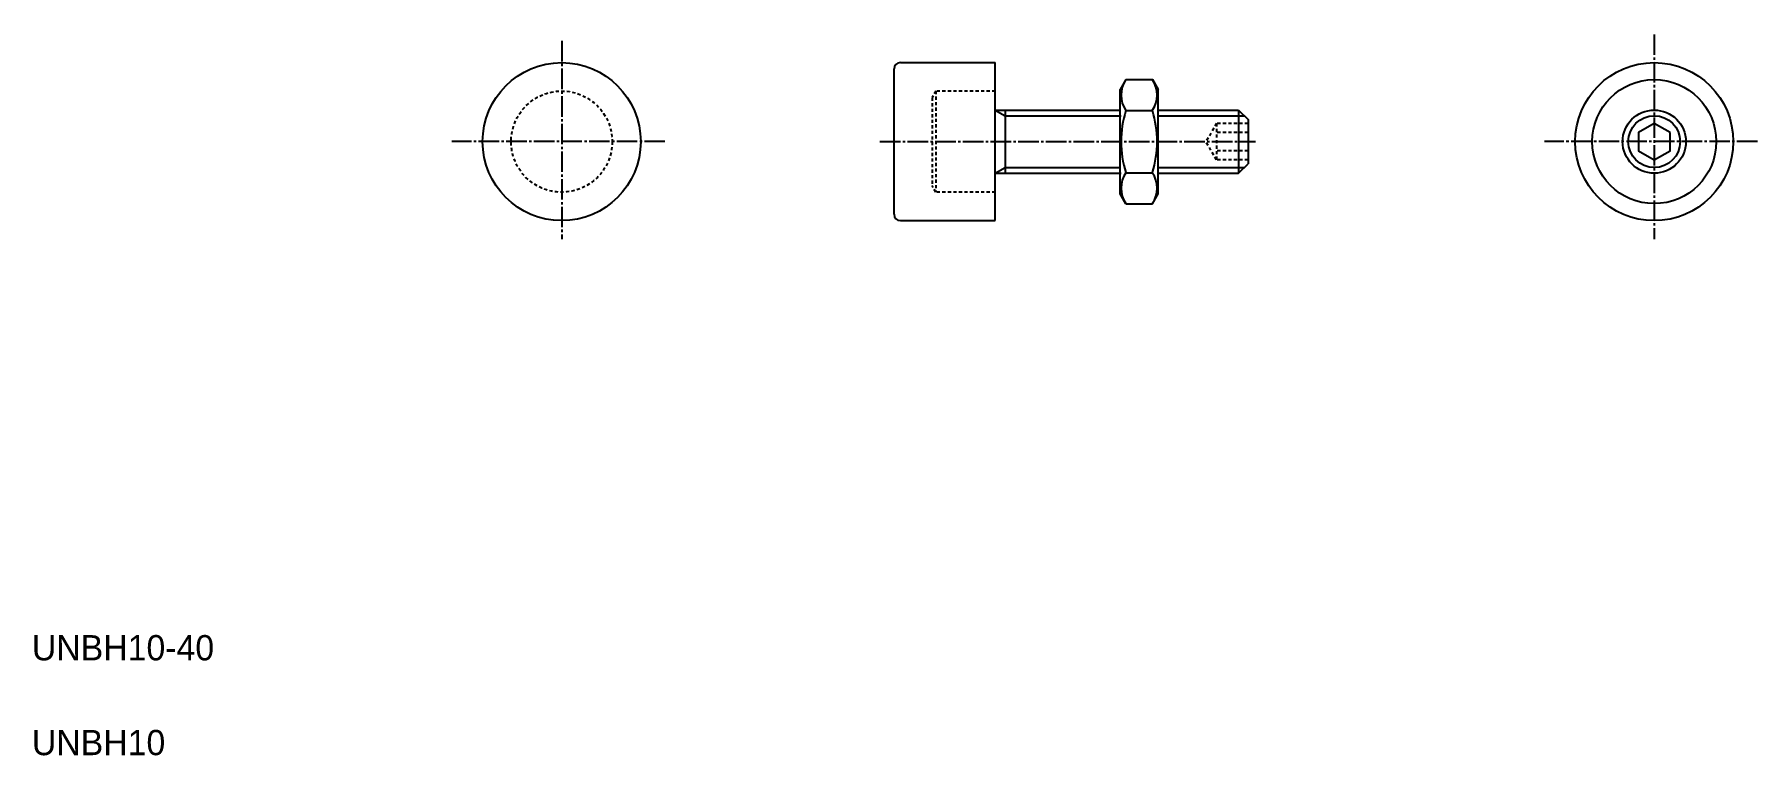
# Model space of a CAD drawing. Extents: x 10 to 283, y 10 to 124.
import ezdxf

# ---------------------------------------------------------------- set-up
doc = ezdxf.new("R2010")
doc.units = 0
doc.header["$LTSCALE"] = 0.25
doc.linetypes.add('CENTER', pattern=[17.5, 13, -1.5, 1.5, -1.5])
doc.linetypes.add('DASHED', pattern=[3.5, 2, -1.5])
doc.layers.get('0').update_dxf_attribs({"linetype": 'CONTINUOUS'})
doc.layers.add('CENTER', color=1, linetype='CENTER')

msp = doc.modelspace()

# ---------------------------------------------------------------- linework, layer by layer
at = {"color": 7, "linetype": 'CONTINUOUS'}
for p, q in [((146.4, 95.56), (146.4, 118.56)), ((147.4, 119.56), (162.4, 119.56)), ((162.4, 94.56), (162.4, 119.56)), ((183.06, 116.87), (182.15, 115.31)), ((182.15, 98.81), (182.15, 115.31)), ((183.06, 116.87), (187.25, 116.87)), ((187.25, 116.87), (188.15, 115.31)), ((188.15, 98.81), (188.15, 115.31)), ((162.4, 112.06), (182.15, 112.06)), ((163.96, 112.06), (163.96, 102.06)), ((183.06, 111.97), (187.25, 111.97)), ((188.01, 112.06), (200.9, 112.06)), ((200.9, 112.06), (200.9, 102.06)), ((200.9, 112.06), (202.4, 110.56)), ((202.4, 110.56), (202.4, 103.56)), ((162.4, 102.06), (182.3, 102.06)), ((183.06, 102.15), (187.25, 102.15)), ((188.15, 102.06), (200.9, 102.06)), ((200.9, 102.06), (202.4, 103.56)), ((183.06, 97.24), (182.15, 98.81)), ((187.25, 97.24), (188.15, 98.81)), ((183.06, 97.24), (187.25, 97.24)), ((147.4, 94.56), (162.4, 94.56))]:
    msp.add_line(p, q, dxfattribs=at)
at = {"color": 3, "linetype": 'DASHED'}
for p, q in [((153, 115.06), (152.4, 114.02)), ((153, 115.06), (153, 99.06)), ((162.4, 115.06), (153, 115.06)), ((152.4, 114.02), (152.4, 100.1)), ((197.4, 109.94), (195.73, 107.06)), ((197.4, 109.94), (197.4, 104.17)), ((202.4, 109.94), (197.4, 109.94)), ((197.4, 104.17), (195.73, 107.06)), ((202.4, 108.5), (197.4, 108.5)), ((202.4, 105.61), (197.4, 105.61)), ((202.4, 104.17), (197.4, 104.17)), ((153, 99.06), (152.4, 100.1)), ((162.4, 99.06), (153, 99.06))]:
    msp.add_line(p, q, dxfattribs=at)
at = {"color": 3, "linetype": 'CONTINUOUS'}
for p, q in [((162.4, 112.06), (163.96, 111.16)), ((163.96, 111.16), (182.3, 111.16)), ((188.15, 111.16), (201.8, 111.16)), ((162.4, 102.06), (163.96, 102.96)), ((163.96, 102.96), (182.15, 102.96)), ((188.15, 102.96), (201.8, 102.96))]:
    msp.add_line(p, q, dxfattribs=at)
for p, q in [((166.09, 112.06), (166.09, 112.06)), ((169.78, 112.06), (169.78, 112.06))]:
    msp.add_line(p, q)
at = {"color": 7, "linetype": 'CONTINUOUS'}
msp.add_lwpolyline([(269.14, 108.5), (266.64, 109.94), (264.14, 108.5), (264.14, 105.61), (266.64, 104.17), (269.14, 105.61)], close=True, dxfattribs=at)
for centre, radius in [((93.81, 107.06), 12.5), ((266.64, 107.06), 12.5), ((266.64, 107.06), 9.81), ((266.64, 107.06), 5)]:
    msp.add_circle(centre, radius, dxfattribs=at)
at = {"color": 3, "linetype": 'DASHED'}
msp.add_circle((93.81, 107.06), 8, dxfattribs=at)
at = {"color": 3, "linetype": 'CONTINUOUS'}
msp.add_circle((266.64, 107.06), 4.1, dxfattribs=at)
at = {"color": 7, "linetype": 'CONTINUOUS'}
for centre, radius, start, end in [((147.4, 118.56), 1, 90, 180), ((186.64, 114.42), 4.34, 145.6111, 214.3889), ((183.66, 114.42), 4.34, 325.6111, 34.3889), ((198.54, 107.06), 16.24, 162.4111, 197.5889), ((171.77, 107.06), 16.24, 342.4111, 17.5889), ((186.64, 99.7), 4.34, 145.6111, 214.3889), ((183.66, 99.7), 4.34, 325.6111, 34.3889), ((147.4, 95.56), 1, 180, 270)]:
    msp.add_arc(centre, radius, start, end, dxfattribs=at)
at = {"layer": 'CENTER', "color": 1, "linetype": 'CENTER'}
for p, q in [((93.81, 123.01), (93.81, 91.62)), ((266.64, 124.02), (266.64, 91.62)), ((110.15, 107.06), (76.44, 107.06)), ((144.15, 107.06), (203.59, 107.06)), ((282.98, 107.06), (249.27, 107.06))]:
    msp.add_line(p, q, dxfattribs=at)

# ---------------------------------------------------------------- texts
at = {"color": 7, "linetype": 'CONTINUOUS'}
for s, p in [('UNBH10-40', (10, 25)), ('UNBH10', (10, 10))]:
    msp.add_text(s, height=4, dxfattribs=at).set_placement(p)

doc.saveas('drawing.dxf')
